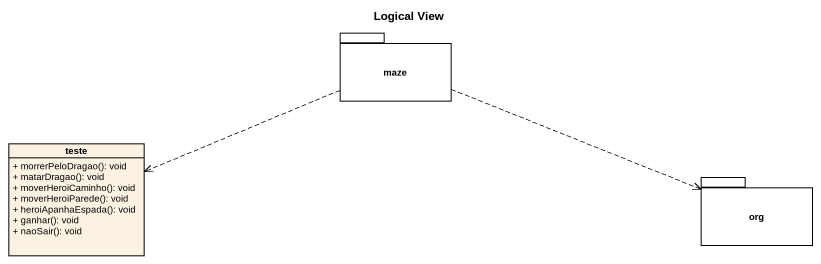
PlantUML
@startuml
title Logical View
hide circle
hide empty members
skinparam classAttributeIconSize 0
package maze {
}
class teste {
  + morrerPeloDragao(): void
  + matarDragao(): void
  + moverHeroiCaminho(): void
  + moverHeroiParede(): void
  + heroiApanhaEspada(): void
  + ganhar(): void
  + naoSair(): void
}
package org {
}
maze .left.> teste
maze .right.> org
@enduml
